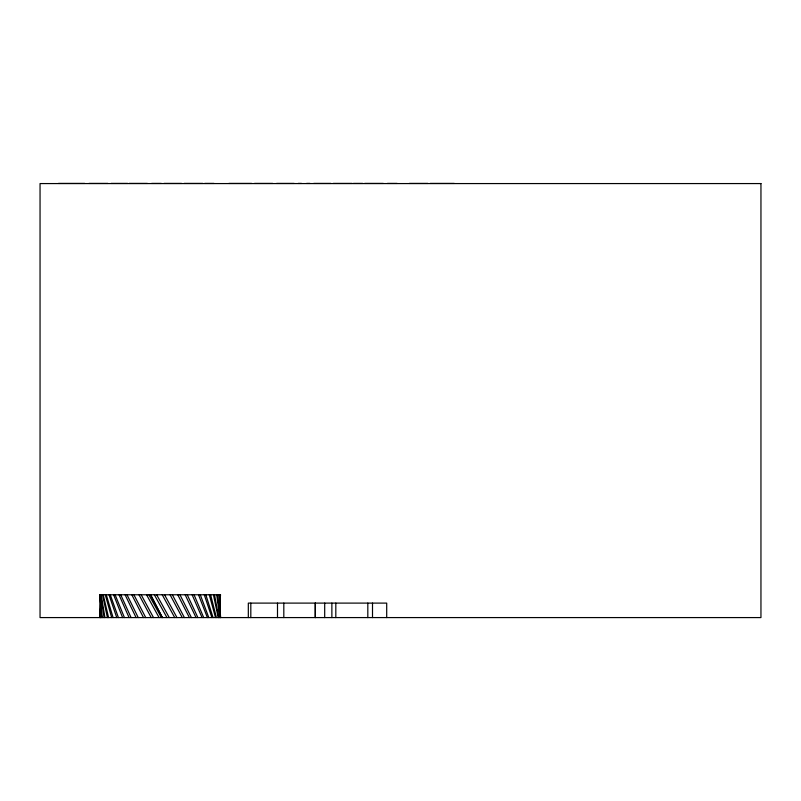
<?xml version="1.0" encoding="UTF-8"?>
<svg xmlns="http://www.w3.org/2000/svg" width="801" height="801" viewBox="0 0 801 801"><rect width="100%" height="100%" fill="white"/><g stroke="black" fill="none" stroke-linecap="round" stroke-linejoin="round"><path stroke-width="1.2" d="M220.275 594.773L220.195 617.581L217.482 594.773M100.536 604.375L99.905 617.581L100.566 607.979M219.895 603.173L220.535 594.773L99.925 594.773L101.667 617.581M219.834 600.77L220.415 594.773L219.885 617.581L216.711 594.773M100.556 615.178L100.275 617.581L100.185 594.773M58.443 183.419L84.716 183.419M88.981 183.419L107.885 183.419M111.099 183.419L127.659 183.419M129.151 183.419L147.404 183.419M151.619 183.419L161.341 183.419M163.995 183.419L181.587 183.419M184.14 183.419L202.763 183.419M204.726 183.419L214.017 183.419M228.886 183.419L251.654 183.419M254.468 183.419L272.71 183.419M276.575 183.419L294.167 183.419M298.182 183.419L301.546 183.419M306.583 183.419L309.997 183.419M313.712 183.419L330.813 183.419M333.246 183.419L352.14 183.419M353.391 183.419L362.683 183.419M364.685 183.419L383.309 183.419M387.394 183.419L397.116 183.419M409.371 183.419L427.844 183.419M430.207 183.419L454.277 183.419M156.656 594.773L169.251 617.581M154.343 594.773L166.958 617.581M148.826 594.773L161.391 617.581M146.553 594.773L159.079 617.581M162.233 594.773L174.728 617.581M164.545 594.773L176.961 617.581M141.186 594.773L153.502 617.581M139.004 594.773L151.209 617.581M170.082 594.773L182.248 617.581M172.365 594.773L184.39 617.581M133.877 594.773L145.732 617.581M131.815 594.773L143.499 617.581M177.772 594.773L189.386 617.581M179.975 594.773L191.399 617.581M127.019 594.773L138.213 617.581M125.106 594.773L136.08 617.581M185.161 594.773L196.035 617.581M187.244 594.773L197.877 617.581M120.731 594.773L131.074 617.581M119.009 594.773L129.071 617.581M192.12 594.773L202.072 617.581M194.052 594.773L203.704 617.581M115.114 594.773L124.425 617.581M113.612 594.773L122.593 617.581M198.528 594.773L207.389 617.581M200.29 594.773L208.791 617.581M110.268 594.773L118.398 617.581M109.006 594.773L116.756 617.581M204.285 594.773L211.895 617.581M205.837 594.773L213.056 617.581M106.283 594.773L113.081 617.581M105.281 594.773L111.669 617.581M209.291 594.773L215.519 617.581M210.603 594.773L216.41 617.581M103.219 594.773L108.566 617.581M102.498 594.773L107.414 617.581M213.456 594.773L218.202 617.581M214.508 594.773L218.803 617.581M101.126 594.773L104.941 617.581M100.706 594.773L104.06 617.581M102.258 617.581L100.055 594.773L100.576 617.581M218.993 594.773L220.555 617.581L219.474 594.773M386.703 617.581L386.703 603.103L248.32 603.103L248.32 617.581M372.505 603.103L372.505 617.581M367.819 603.103L367.819 617.581M335.819 603.103L335.819 617.581M331.874 603.103L331.874 617.581M324.695 603.103L324.695 617.581M315.334 603.103L315.334 617.581M315.224 603.103L315.224 617.581M283.814 603.103L283.814 617.581M277.496 603.103L277.496 617.581M250.813 603.103L250.813 617.581M760.95 183.569L40.05 183.569L40.05 617.581L760.95 617.581L760.95 183.569M162.363 617.581L150.578 594.773L162.353 617.581"/></g></svg>
